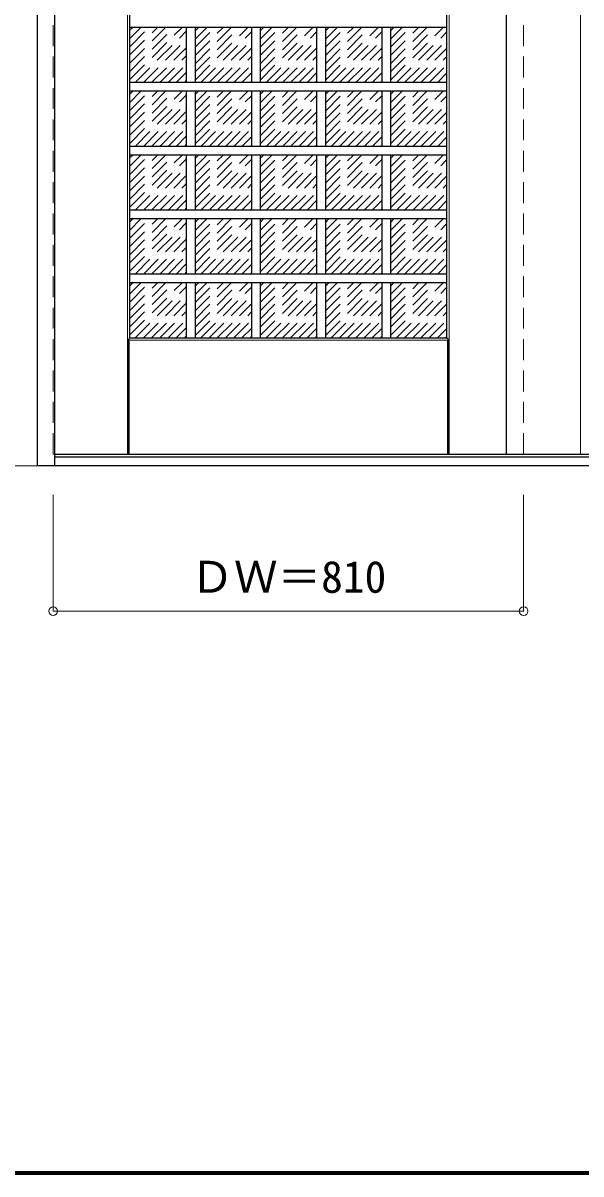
# Model space of a CAD drawing. Units: millimetres, scale not verified. Extents: x -6000 to 5700, y -4307 to 4260.
# Drawn here: x 1253 to 2214, y 188 to 2168 of the extents above; entities that cross this region are included whole.
import ezdxf
from ezdxf.enums import TextEntityAlignment as Align

# ---------------------------------------------------------------- set-up
doc = ezdxf.new("R2010")
doc.units = ezdxf.units.MM
doc.header["$LTSCALE"] = 30
doc.header["$PDMODE"] = 32
doc.header["$PDSIZE"] = 15
doc.linetypes.add('CHAIN1', pattern=[8, 5, -1, 1, -1])
doc.linetypes.add('DASHED1', pattern=[1.8, 1.2, -0.6])
for name, color, linetype, lineweight in [('0-1_通り芯', 7, 'CHAIN1', 18), ('0-2_扉', 3, 'Continuous', 25), ('0-3_仕上げ', 4, 'Continuous', 9), ('0-4_枠', 3, 'Continuous', 25), ('0-B_寸法', 7, 'Continuous', 9), ('0-C_ハッチ', 4, 'DASHED1', 9), ('F-1_枠', 6, 'Continuous', 40)]:
    doc.layers.add(name, color=color, linetype=linetype, lineweight=lineweight)
doc.styles.add('ＭＳ ゴシック', font='')
doc.styles.get('ＭＳ ゴシック').set_extended_font_data('MS Gothic')

msp = doc.modelspace()

# ---------------------------------------------------------------- linework, layer by layer
at = {"layer": '0-1_通り芯'}
msp.add_line((-5490, 1406), (5690, 1406), dxfattribs=at)
at = {"layer": '0-2_扉'}
for p, q in [((2085, 3409), (2085, 1426)), ((1308, 1426), (3675, 1426))]:
    msp.add_line(p, q, dxfattribs=at)
at = {"layer": '0-2_扉', "color": 4, "linetype": 'DASHED1', "lineweight": 9}
msp.add_line((2115, 1426), (2115, 3409), dxfattribs=at)
msp.add_lwpolyline([(1308, 1426), (1305, 1426), (1305, 3409), (1308, 3409)], dxfattribs=at)
at = {"layer": '0-3_仕上げ', "color": 7, "lineweight": 18}
for p, q in [((1433, 1426), (1433, 3409)), ((1987, 1426), (1987, 3409)), ((2213, 1426), (2213, 3409)), ((1434.5, 1623.5), (1437, 1626)), ((1983, 1626), (1985.5, 1623.5)), ((1434.5, 1426), (1434.5, 1623.5)), ((1436, 1622), (1434.5, 1623.5)), ((1436, 1426), (1436, 1622)), ((1436, 1622), (1984, 1622)), ((1984, 1622), (1985.5, 1623.5)), ((1984, 1426), (1984, 1622)), ((1985.5, 1426), (1985.5, 1623.5))]:
    msp.add_line(p, q, dxfattribs=at)
at = {"layer": '0-3_仕上げ', "color": 3, "lineweight": 25}
for p, q in [((1437, 1626), (1437, 3259)), ((1983, 1626), (1983, 3259)), ((1983, 2160.33), (1437, 2160.33)), ((1534.2, 2160.33), (1534.2, 2065.47)), ((1549.2, 2160.33), (1549.2, 2065.47)), ((1646.4, 2160.33), (1646.4, 2065.47)), ((1661.4, 2160.33), (1661.4, 2065.47)), ((1758.6, 2160.33), (1758.6, 2065.47)), ((1773.6, 2160.33), (1773.6, 2065.47)), ((1870.8, 2160.33), (1870.8, 2065.47)), ((1885.8, 2160.33), (1885.8, 2065.47)), ((1983, 2065.47), (1437, 2065.47)), ((1983, 2050.47), (1437, 2050.47)), ((1534.2, 2050.47), (1534.2, 1955.6)), ((1549.2, 2050.47), (1549.2, 1955.6)), ((1646.4, 2050.47), (1646.4, 1955.6)), ((1661.4, 2050.47), (1661.4, 1955.6)), ((1758.6, 2050.47), (1758.6, 1955.6)), ((1773.6, 2050.47), (1773.6, 1955.6)), ((1870.8, 2050.47), (1870.8, 1955.6)), ((1885.8, 2050.47), (1885.8, 1955.6)), ((1983, 1955.6), (1437, 1955.6)), ((1983, 1940.6), (1437, 1940.6)), ((1534.2, 1940.6), (1534.2, 1845.73)), ((1549.2, 1940.6), (1549.2, 1845.73)), ((1646.4, 1940.6), (1646.4, 1845.73)), ((1661.4, 1940.6), (1661.4, 1845.73)), ((1758.6, 1940.6), (1758.6, 1845.73)), ((1773.6, 1940.6), (1773.6, 1845.73)), ((1870.8, 1940.6), (1870.8, 1845.73)), ((1885.8, 1940.6), (1885.8, 1845.73)), ((1983, 1845.73), (1437, 1845.73)), ((1983, 1830.73), (1437, 1830.73)), ((1534.2, 1830.73), (1534.2, 1735.87)), ((1549.2, 1830.73), (1549.2, 1735.87)), ((1646.4, 1830.73), (1646.4, 1735.87)), ((1661.4, 1830.73), (1661.4, 1735.87)), ((1758.6, 1830.73), (1758.6, 1735.87)), ((1773.6, 1830.73), (1773.6, 1735.87)), ((1870.8, 1830.73), (1870.8, 1735.87)), ((1885.8, 1830.73), (1885.8, 1735.87)), ((1983, 1735.87), (1437, 1735.87)), ((1983, 1720.87), (1437, 1720.87)), ((1534.2, 1720.87), (1534.2, 1626)), ((1549.2, 1720.87), (1549.2, 1626)), ((1646.4, 1720.87), (1646.4, 1626)), ((1661.4, 1720.87), (1661.4, 1626)), ((1758.6, 1720.87), (1758.6, 1626)), ((1773.6, 1720.87), (1773.6, 1626)), ((1870.8, 1720.87), (1870.8, 1626)), ((1885.8, 1720.87), (1885.8, 1626)), ((1437, 1626), (1983, 1626))]:
    msp.add_line(p, q, dxfattribs=at)
at = {"layer": '0-4_枠'}
for p, q in [((1278, 1406), (1278, 3453)), ((1308, 1406), (1308, 3453)), ((4455, 1421), (1308, 1421)), ((4485, 1406), (1278, 1406))]:
    msp.add_line(p, q, dxfattribs=at)
at = {"layer": '0-B_寸法', "color": 4}
msp.add_line((1305, 1156), (1305, 1356), dxfattribs=at)
msp.add_lwpolyline([(1305, 1156), (2115, 1156), (2115, 1356)], dxfattribs=at)
at = {"layer": '0-B_寸法'}
for p in [(1305, 1156), (2115, 1156)]:
    msp.add_point(p, dxfattribs=at)
at = {"layer": '0-C_ハッチ'}
for p, q in [((1437, 2070.52), (1526.81, 2160.33)), ((1437, 2084.66), (1512.67, 2160.33)), ((1437, 2098.81), (1498.53, 2160.33)), ((1437, 2112.95), (1484.39, 2160.33)), ((1437, 2127.09), (1470.24, 2160.33)), ((1437, 2141.23), (1456.1, 2160.33)), ((1437, 2155.37), (1441.96, 2160.33)), ((1549.2, 2069.58), (1639.95, 2160.33)), ((1549.2, 2083.73), (1625.81, 2160.33)), ((1549.2, 2097.87), (1611.66, 2160.33)), ((1549.2, 2112.01), (1597.52, 2160.33)), ((1549.2, 2126.15), (1583.38, 2160.33)), ((1549.2, 2140.29), (1569.24, 2160.33)), ((1549.2, 2154.44), (1555.1, 2160.33)), ((1661.4, 2069.58), (1752.15, 2160.33)), ((1661.4, 2083.73), (1738.01, 2160.33)), ((1661.4, 2097.87), (1723.86, 2160.33)), ((1661.4, 2112.01), (1709.72, 2160.33)), ((1661.4, 2126.15), (1695.58, 2160.33)), ((1661.4, 2140.29), (1681.44, 2160.33)), ((1661.4, 2154.44), (1667.3, 2160.33)), ((1773.6, 2069.58), (1864.35, 2160.33)), ((1773.6, 2083.73), (1850.21, 2160.33)), ((1773.6, 2097.87), (1836.06, 2160.33)), ((1773.6, 2112.01), (1821.92, 2160.33)), ((1773.6, 2126.15), (1807.78, 2160.33)), ((1773.6, 2140.29), (1793.64, 2160.33)), ((1773.6, 2154.44), (1779.5, 2160.33)), ((1885.8, 2069.58), (1976.55, 2160.33)), ((1885.8, 2083.73), (1962.41, 2160.33)), ((1885.8, 2097.87), (1948.26, 2160.33)), ((1885.8, 2112.01), (1934.12, 2160.33)), ((1885.8, 2126.15), (1919.98, 2160.33)), ((1885.8, 2140.29), (1905.84, 2160.33)), ((1885.8, 2154.44), (1891.7, 2160.33)), ((1446.09, 2065.47), (1534.2, 2153.58)), ((1460.23, 2065.47), (1534.2, 2139.44)), ((1559.22, 2065.47), (1646.4, 2152.64)), ((1671.42, 2065.47), (1758.6, 2152.64)), ((1783.62, 2065.47), (1870.8, 2152.64)), ((1895.82, 2065.47), (1983, 2152.64)), ((1474.37, 2065.47), (1534.2, 2125.29)), ((1573.37, 2065.47), (1646.4, 2138.5)), ((1587.51, 2065.47), (1646.4, 2124.36)), ((1685.57, 2065.47), (1758.6, 2138.5)), ((1699.71, 2065.47), (1758.6, 2124.36)), ((1797.77, 2065.47), (1870.8, 2138.5)), ((1811.91, 2065.47), (1870.8, 2124.36)), ((1909.97, 2065.47), (1983, 2138.5)), ((1924.11, 2065.47), (1983, 2124.36)), ((1488.51, 2065.47), (1534.2, 2111.15)), ((1601.65, 2065.47), (1646.4, 2110.22)), ((1713.85, 2065.47), (1758.6, 2110.22)), ((1826.05, 2065.47), (1870.8, 2110.22)), ((1938.25, 2065.47), (1983, 2110.22)), ((1502.66, 2065.47), (1534.2, 2097.01)), ((1516.8, 2065.47), (1534.2, 2082.87)), ((1615.79, 2065.47), (1646.4, 2096.07)), ((1629.94, 2065.47), (1646.4, 2081.93)), ((1727.99, 2065.47), (1758.6, 2096.07)), ((1742.14, 2065.47), (1758.6, 2081.93)), ((1840.19, 2065.47), (1870.8, 2096.07)), ((1854.34, 2065.47), (1870.8, 2081.93)), ((1952.39, 2065.47), (1983, 2096.07)), ((1966.54, 2065.47), (1983, 2081.93)), ((1530.94, 2065.47), (1534.2, 2068.73)), ((1644.08, 2065.47), (1646.4, 2067.79)), ((1756.28, 2065.47), (1758.6, 2067.79)), ((1868.48, 2065.47), (1870.8, 2067.79)), ((1980.68, 2065.47), (1983, 2067.79)), ((1437, 1960.65), (1526.81, 2050.47)), ((1437, 1974.8), (1512.67, 2050.47)), ((1437, 1988.94), (1498.53, 2050.47)), ((1437, 2003.08), (1484.39, 2050.47)), ((1437, 2017.22), (1470.24, 2050.47)), ((1437, 2031.36), (1456.1, 2050.47)), ((1437, 2045.51), (1441.96, 2050.47)), ((1446.09, 1955.6), (1534.2, 2043.71)), ((1549.2, 1959.72), (1639.95, 2050.47)), ((1549.2, 1973.86), (1625.81, 2050.47)), ((1549.2, 1988), (1611.66, 2050.47)), ((1549.2, 2002.14), (1597.52, 2050.47)), ((1549.2, 2016.29), (1583.38, 2050.47)), ((1549.2, 2030.43), (1569.24, 2050.47)), ((1549.2, 2044.57), (1555.1, 2050.47)), ((1559.22, 1955.6), (1646.4, 2042.77)), ((1661.4, 1959.72), (1752.15, 2050.47)), ((1661.4, 1973.86), (1738.01, 2050.47)), ((1661.4, 1988), (1723.86, 2050.47)), ((1661.4, 2002.14), (1709.72, 2050.47)), ((1661.4, 2016.29), (1695.58, 2050.47)), ((1661.4, 2030.43), (1681.44, 2050.47)), ((1661.4, 2044.57), (1667.3, 2050.47)), ((1671.42, 1955.6), (1758.6, 2042.77)), ((1773.6, 1959.72), (1864.35, 2050.47)), ((1773.6, 1973.86), (1850.21, 2050.47)), ((1773.6, 1988), (1836.06, 2050.47)), ((1773.6, 2002.14), (1821.92, 2050.47)), ((1773.6, 2016.29), (1807.78, 2050.47)), ((1773.6, 2030.43), (1793.64, 2050.47)), ((1773.6, 2044.57), (1779.5, 2050.47)), ((1783.62, 1955.6), (1870.8, 2042.77)), ((1885.8, 1959.72), (1976.55, 2050.47)), ((1885.8, 1973.86), (1962.41, 2050.47)), ((1885.8, 1988), (1948.26, 2050.47)), ((1885.8, 2002.14), (1934.12, 2050.47)), ((1885.8, 2016.29), (1919.98, 2050.47)), ((1885.8, 2030.43), (1905.84, 2050.47)), ((1885.8, 2044.57), (1891.7, 2050.47)), ((1895.82, 1955.6), (1983, 2042.77)), ((1460.23, 1955.6), (1534.2, 2029.57)), ((1573.37, 1955.6), (1646.4, 2028.63)), ((1685.57, 1955.6), (1758.6, 2028.63)), ((1797.77, 1955.6), (1870.8, 2028.63)), ((1909.97, 1955.6), (1983, 2028.63)), ((1474.37, 1955.6), (1534.2, 2015.43)), ((1488.51, 1955.6), (1534.2, 2001.29)), ((1587.51, 1955.6), (1646.4, 2014.49)), ((1601.65, 1955.6), (1646.4, 2000.35)), ((1699.71, 1955.6), (1758.6, 2014.49)), ((1713.85, 1955.6), (1758.6, 2000.35)), ((1811.91, 1955.6), (1870.8, 2014.49)), ((1826.05, 1955.6), (1870.8, 2000.35)), ((1924.11, 1955.6), (1983, 2014.49)), ((1938.25, 1955.6), (1983, 2000.35)), ((1502.66, 1955.6), (1534.2, 1987.14)), ((1615.79, 1955.6), (1646.4, 1986.21)), ((1727.99, 1955.6), (1758.6, 1986.21)), ((1840.19, 1955.6), (1870.8, 1986.21)), ((1952.39, 1955.6), (1983, 1986.21)), ((1516.8, 1955.6), (1534.2, 1973)), ((1629.94, 1955.6), (1646.4, 1972.06)), ((1742.14, 1955.6), (1758.6, 1972.06)), ((1854.34, 1955.6), (1870.8, 1972.06)), ((1966.54, 1955.6), (1983, 1972.06)), ((1530.94, 1955.6), (1534.2, 1958.86)), ((1644.08, 1955.6), (1646.4, 1957.92)), ((1756.28, 1955.6), (1758.6, 1957.92)), ((1868.48, 1955.6), (1870.8, 1957.92)), ((1980.68, 1955.6), (1983, 1957.92)), ((1437, 1850.79), (1526.81, 1940.6)), ((1437, 1864.93), (1512.67, 1940.6)), ((1437, 1879.07), (1498.53, 1940.6)), ((1437, 1893.21), (1484.39, 1940.6)), ((1437, 1907.36), (1470.24, 1940.6)), ((1437, 1921.5), (1456.1, 1940.6)), ((1437, 1935.64), (1441.96, 1940.6)), ((1446.09, 1845.73), (1534.2, 1933.85)), ((1549.2, 1849.85), (1639.95, 1940.6)), ((1549.2, 1863.99), (1625.81, 1940.6)), ((1549.2, 1878.13), (1611.66, 1940.6)), ((1549.2, 1892.28), (1597.52, 1940.6)), ((1549.2, 1906.42), (1583.38, 1940.6)), ((1549.2, 1920.56), (1569.24, 1940.6)), ((1549.2, 1934.7), (1555.1, 1940.6)), ((1559.22, 1845.73), (1646.4, 1932.91)), ((1661.4, 1849.85), (1752.15, 1940.6)), ((1661.4, 1863.99), (1738.01, 1940.6)), ((1661.4, 1878.13), (1723.86, 1940.6)), ((1661.4, 1892.28), (1709.72, 1940.6)), ((1661.4, 1906.42), (1695.58, 1940.6)), ((1661.4, 1920.56), (1681.44, 1940.6)), ((1661.4, 1934.7), (1667.3, 1940.6)), ((1671.42, 1845.73), (1758.6, 1932.91)), ((1773.6, 1849.85), (1864.35, 1940.6)), ((1773.6, 1863.99), (1850.21, 1940.6)), ((1773.6, 1878.13), (1836.06, 1940.6)), ((1773.6, 1892.28), (1821.92, 1940.6)), ((1773.6, 1906.42), (1807.78, 1940.6)), ((1773.6, 1920.56), (1793.64, 1940.6)), ((1773.6, 1934.7), (1779.5, 1940.6)), ((1783.62, 1845.73), (1870.8, 1932.91)), ((1885.8, 1849.85), (1976.55, 1940.6)), ((1885.8, 1863.99), (1962.41, 1940.6)), ((1885.8, 1878.13), (1948.26, 1940.6)), ((1885.8, 1892.28), (1934.12, 1940.6)), ((1885.8, 1906.42), (1919.98, 1940.6)), ((1885.8, 1920.56), (1905.84, 1940.6)), ((1885.8, 1934.7), (1891.7, 1940.6)), ((1895.82, 1845.73), (1983, 1932.91)), ((1460.23, 1845.73), (1534.2, 1919.7)), ((1474.37, 1845.73), (1534.2, 1905.56)), ((1573.37, 1845.73), (1646.4, 1918.77)), ((1587.51, 1845.73), (1646.4, 1904.62)), ((1685.57, 1845.73), (1758.6, 1918.77)), ((1699.71, 1845.73), (1758.6, 1904.62)), ((1797.77, 1845.73), (1870.8, 1918.77)), ((1811.91, 1845.73), (1870.8, 1904.62)), ((1909.97, 1845.73), (1983, 1918.77)), ((1924.11, 1845.73), (1983, 1904.62)), ((1488.51, 1845.73), (1534.2, 1891.42)), ((1601.65, 1845.73), (1646.4, 1890.48)), ((1713.85, 1845.73), (1758.6, 1890.48)), ((1826.05, 1845.73), (1870.8, 1890.48)), ((1938.25, 1845.73), (1983, 1890.48)), ((1502.66, 1845.73), (1534.2, 1877.28)), ((1516.8, 1845.73), (1534.2, 1863.13)), ((1615.79, 1845.73), (1646.4, 1876.34)), ((1629.94, 1845.73), (1646.4, 1862.2)), ((1727.99, 1845.73), (1758.6, 1876.34)), ((1742.14, 1845.73), (1758.6, 1862.2)), ((1840.19, 1845.73), (1870.8, 1876.34)), ((1854.34, 1845.73), (1870.8, 1862.2)), ((1952.39, 1845.73), (1983, 1876.34)), ((1966.54, 1845.73), (1983, 1862.2)), ((1530.94, 1845.73), (1534.2, 1848.99)), ((1644.08, 1845.73), (1646.4, 1848.06)), ((1756.28, 1845.73), (1758.6, 1848.06)), ((1868.48, 1845.73), (1870.8, 1848.06)), ((1980.68, 1845.73), (1983, 1848.06)), ((1437, 1740.92), (1526.81, 1830.73)), ((1437, 1755.06), (1512.67, 1830.73)), ((1437, 1769.21), (1498.53, 1830.73)), ((1437, 1783.35), (1484.39, 1830.73)), ((1437, 1797.49), (1470.24, 1830.73)), ((1437, 1811.63), (1456.1, 1830.73)), ((1437, 1825.77), (1441.96, 1830.73)), ((1446.09, 1735.87), (1534.2, 1823.98)), ((1549.2, 1739.98), (1639.95, 1830.73)), ((1549.2, 1754.13), (1625.81, 1830.73)), ((1549.2, 1768.27), (1611.66, 1830.73)), ((1549.2, 1782.41), (1597.52, 1830.73)), ((1549.2, 1796.55), (1583.38, 1830.73)), ((1549.2, 1810.69), (1569.24, 1830.73)), ((1549.2, 1824.84), (1555.1, 1830.73)), ((1559.22, 1735.87), (1646.4, 1823.04)), ((1661.4, 1739.98), (1752.15, 1830.73)), ((1661.4, 1754.13), (1738.01, 1830.73)), ((1661.4, 1768.27), (1723.86, 1830.73)), ((1661.4, 1782.41), (1709.72, 1830.73)), ((1661.4, 1796.55), (1695.58, 1830.73)), ((1661.4, 1810.69), (1681.44, 1830.73)), ((1661.4, 1824.84), (1667.3, 1830.73)), ((1671.42, 1735.87), (1758.6, 1823.04)), ((1773.6, 1739.98), (1864.35, 1830.73)), ((1773.6, 1754.13), (1850.21, 1830.73)), ((1773.6, 1768.27), (1836.06, 1830.73)), ((1773.6, 1782.41), (1821.92, 1830.73)), ((1773.6, 1796.55), (1807.78, 1830.73)), ((1773.6, 1810.69), (1793.64, 1830.73)), ((1773.6, 1824.84), (1779.5, 1830.73)), ((1783.62, 1735.87), (1870.8, 1823.04)), ((1885.8, 1739.98), (1976.55, 1830.73)), ((1885.8, 1754.13), (1962.41, 1830.73)), ((1885.8, 1768.27), (1948.26, 1830.73)), ((1885.8, 1782.41), (1934.12, 1830.73)), ((1885.8, 1796.55), (1919.98, 1830.73)), ((1885.8, 1810.69), (1905.84, 1830.73)), ((1885.8, 1824.84), (1891.7, 1830.73)), ((1895.82, 1735.87), (1983, 1823.04)), ((1460.23, 1735.87), (1534.2, 1809.84)), ((1573.37, 1735.87), (1646.4, 1808.9)), ((1685.57, 1735.87), (1758.6, 1808.9)), ((1797.77, 1735.87), (1870.8, 1808.9)), ((1909.97, 1735.87), (1983, 1808.9)), ((1474.37, 1735.87), (1534.2, 1795.69)), ((1587.51, 1735.87), (1646.4, 1794.76)), ((1699.71, 1735.87), (1758.6, 1794.76)), ((1811.91, 1735.87), (1870.8, 1794.76)), ((1924.11, 1735.87), (1983, 1794.76)), ((1488.51, 1735.87), (1534.2, 1781.55)), ((1502.66, 1735.87), (1534.2, 1767.41)), ((1601.65, 1735.87), (1646.4, 1780.62)), ((1615.79, 1735.87), (1646.4, 1766.47)), ((1713.85, 1735.87), (1758.6, 1780.62)), ((1727.99, 1735.87), (1758.6, 1766.47)), ((1826.05, 1735.87), (1870.8, 1780.62)), ((1840.19, 1735.87), (1870.8, 1766.47)), ((1938.25, 1735.87), (1983, 1780.62)), ((1952.39, 1735.87), (1983, 1766.47)), ((1516.8, 1735.87), (1534.2, 1753.27)), ((1629.94, 1735.87), (1646.4, 1752.33)), ((1742.14, 1735.87), (1758.6, 1752.33)), ((1854.34, 1735.87), (1870.8, 1752.33)), ((1966.54, 1735.87), (1983, 1752.33)), ((1530.94, 1735.87), (1534.2, 1739.13)), ((1644.08, 1735.87), (1646.4, 1738.19)), ((1756.28, 1735.87), (1758.6, 1738.19)), ((1868.48, 1735.87), (1870.8, 1738.19)), ((1980.68, 1735.87), (1983, 1738.19)), ((1437, 1631.05), (1526.81, 1720.87)), ((1437, 1645.2), (1512.67, 1720.87)), ((1437, 1659.34), (1498.53, 1720.87)), ((1437, 1673.48), (1484.39, 1720.87)), ((1437, 1687.62), (1470.24, 1720.87)), ((1437, 1701.76), (1456.1, 1720.87)), ((1437, 1715.91), (1441.96, 1720.87)), ((1446.09, 1626), (1534.2, 1714.11)), ((1549.2, 1630.12), (1639.95, 1720.87)), ((1549.2, 1644.26), (1625.81, 1720.87)), ((1549.2, 1658.4), (1611.66, 1720.87)), ((1549.2, 1672.54), (1597.52, 1720.87)), ((1549.2, 1686.69), (1583.38, 1720.87)), ((1549.2, 1700.83), (1569.24, 1720.87)), ((1549.2, 1714.97), (1555.1, 1720.87)), ((1559.22, 1626), (1646.4, 1713.17)), ((1661.4, 1630.12), (1752.15, 1720.87)), ((1661.4, 1644.26), (1738.01, 1720.87)), ((1661.4, 1658.4), (1723.86, 1720.87)), ((1661.4, 1672.54), (1709.72, 1720.87)), ((1661.4, 1686.69), (1695.58, 1720.87)), ((1661.4, 1700.83), (1681.44, 1720.87)), ((1661.4, 1714.97), (1667.3, 1720.87)), ((1671.42, 1626), (1758.6, 1713.17)), ((1773.6, 1630.12), (1864.35, 1720.87)), ((1773.6, 1644.26), (1850.21, 1720.87)), ((1773.6, 1658.4), (1836.06, 1720.87)), ((1773.6, 1672.54), (1821.92, 1720.87)), ((1773.6, 1686.69), (1807.78, 1720.87)), ((1773.6, 1700.83), (1793.64, 1720.87)), ((1773.6, 1714.97), (1779.5, 1720.87)), ((1783.62, 1626), (1870.8, 1713.17)), ((1885.8, 1630.12), (1976.55, 1720.87)), ((1885.8, 1644.26), (1962.41, 1720.87)), ((1885.8, 1658.4), (1948.26, 1720.87)), ((1885.8, 1672.54), (1934.12, 1720.87)), ((1885.8, 1686.69), (1919.98, 1720.87)), ((1885.8, 1700.83), (1905.84, 1720.87)), ((1885.8, 1714.97), (1891.7, 1720.87)), ((1895.82, 1626), (1983, 1713.17)), ((1460.23, 1626), (1534.2, 1699.97)), ((1474.37, 1626), (1534.2, 1685.83)), ((1573.37, 1626), (1646.4, 1699.03)), ((1587.51, 1626), (1646.4, 1684.89)), ((1685.57, 1626), (1758.6, 1699.03)), ((1699.71, 1626), (1758.6, 1684.89)), ((1797.77, 1626), (1870.8, 1699.03)), ((1811.91, 1626), (1870.8, 1684.89)), ((1909.97, 1626), (1983, 1699.03)), ((1924.11, 1626), (1983, 1684.89)), ((1488.51, 1626), (1534.2, 1671.69)), ((1601.65, 1626), (1646.4, 1670.75)), ((1713.85, 1626), (1758.6, 1670.75)), ((1826.05, 1626), (1870.8, 1670.75)), ((1938.25, 1626), (1983, 1670.75)), ((1502.66, 1626), (1534.2, 1657.54)), ((1615.79, 1626), (1646.4, 1656.61)), ((1727.99, 1626), (1758.6, 1656.61)), ((1840.19, 1626), (1870.8, 1656.61)), ((1952.39, 1626), (1983, 1656.61)), ((1516.8, 1626), (1534.2, 1643.4)), ((1530.94, 1626), (1534.2, 1629.26)), ((1629.94, 1626), (1646.4, 1642.46)), ((1644.08, 1626), (1646.4, 1628.32)), ((1742.14, 1626), (1758.6, 1642.46)), ((1756.28, 1626), (1758.6, 1628.32)), ((1854.34, 1626), (1870.8, 1642.46)), ((1868.48, 1626), (1870.8, 1628.32)), ((1966.54, 1626), (1983, 1642.46)), ((1980.68, 1626), (1983, 1628.32))]:
    msp.add_line(p, q, dxfattribs=at)
at = {"layer": 'F-1_枠'}
for p, q in [((-6000, 190.5), (5700, 190.5)), ((-6000, 187.5), (5700, 187.5))]:
    msp.add_line(p, q, dxfattribs=at)

# ---------------------------------------------------------------- texts
at = {"layer": '0-B_寸法', "style": 'ＭＳ ゴシック'}
msp.add_text('ＤＷ＝810', height=54.99, dxfattribs=at).set_placement((1541.25, 1171), align=Align.BOTTOM_LEFT)

doc.saveas('drawing.dxf')
